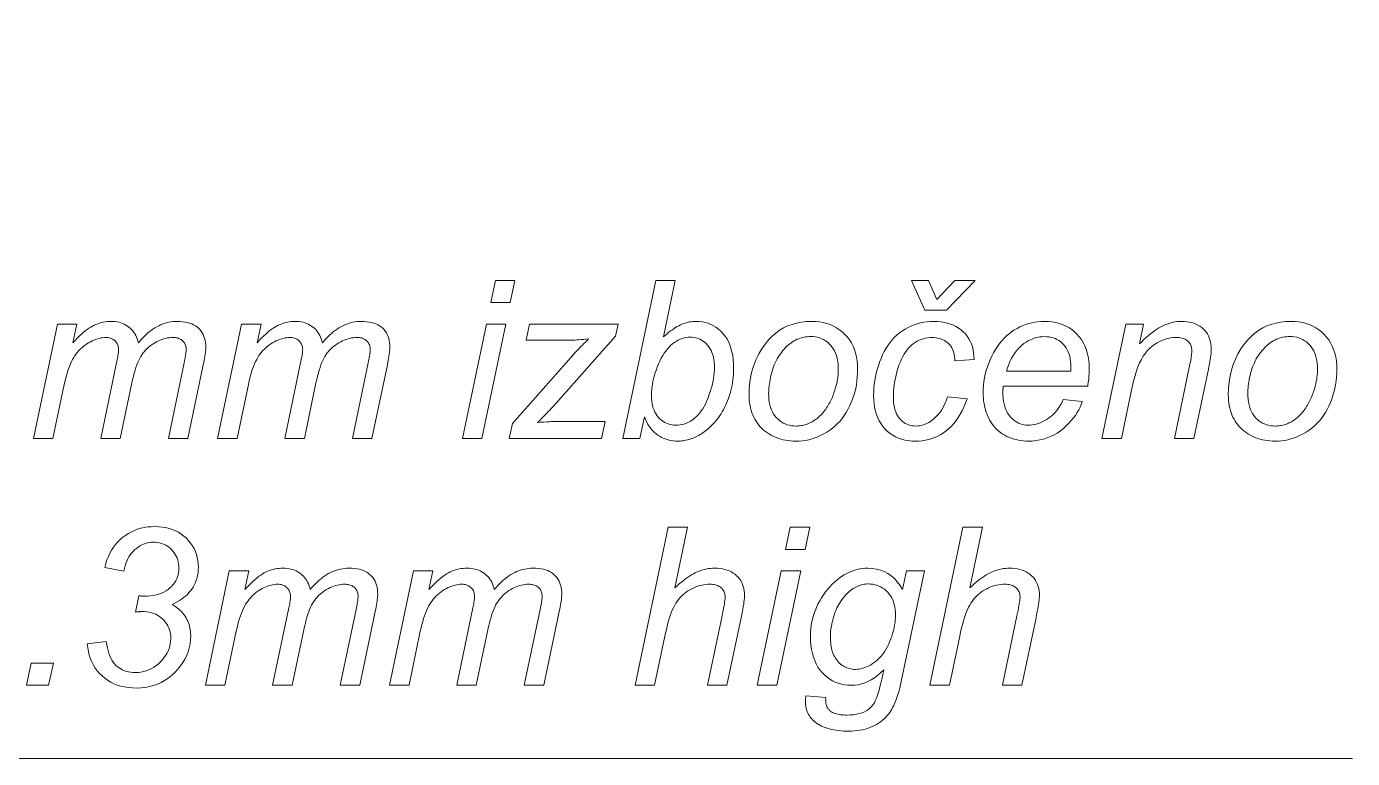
# Model space of a CAD drawing. Extents: x 0 to 420, y 0 to 594.
# Drawn here: x 201.84 to 226.99, y 226.23 to 240.11 of the extents above; entities that cross this region are included whole.
import ezdxf

# ---------------------------------------------------------------- set-up
doc = ezdxf.new("R2010")
doc.units = 0

msp = doc.modelspace()

# ---------------------------------------------------------------- linework, layer by layer
at = {"lineweight": 13}
msp.add_lwpolyline([(155.467, 299.383), (177.638, 226.227), (226.991, 226.227)], dxfattribs=at)
for points in [[(210.651, 234.877), (210.739, 235.297), (211.107, 235.297), (211.019, 234.877)], [(213.151, 232.297), (213.778, 235.297), (214.148, 235.297), (213.925, 234.225), (213.96, 234.256), (213.994, 234.285), (214.028, 234.313), (214.06, 234.339), (214.093, 234.362), (214.124, 234.384), (214.155, 234.404), (214.186, 234.422), (214.215, 234.438), (214.244, 234.453), (214.273, 234.465), (214.302, 234.477), (214.331, 234.487), (214.361, 234.495), (214.39, 234.503), (214.42, 234.509), (214.451, 234.513), (214.481, 234.517), (214.512, 234.519), (214.543, 234.519), (214.603, 234.517), (214.661, 234.51), (214.717, 234.499), (214.771, 234.483), (214.823, 234.462), (214.872, 234.437), (214.92, 234.408), (214.966, 234.374), (215.01, 234.335), (215.051, 234.292), (215.09, 234.245), (215.125, 234.193), (215.155, 234.137), (215.182, 234.077), (215.204, 234.013), (215.222, 233.945), (215.237, 233.873), (215.247, 233.796), (215.253, 233.716), (215.255, 233.631), (215.254, 233.574), (215.252, 233.518), (215.248, 233.462), (215.242, 233.408), (215.235, 233.355), (215.226, 233.303), (215.215, 233.251), (215.203, 233.201), (215.189, 233.152), (215.173, 233.103), (215.156, 233.056), (215.139, 233.01), (215.121, 232.966), (215.102, 232.924), (215.082, 232.883), (215.061, 232.843), (215.04, 232.806), (215.017, 232.769), (214.994, 232.734), (214.971, 232.701), (214.946, 232.669), (214.922, 232.639), (214.897, 232.609), (214.873, 232.581), (214.848, 232.555), (214.823, 232.529), (214.798, 232.505), (214.772, 232.483), (214.747, 232.461), (214.721, 232.441), (214.695, 232.422), (214.669, 232.404), (214.643, 232.387), (214.617, 232.371), (214.591, 232.356), (214.564, 232.342), (214.537, 232.329), (214.511, 232.317), (214.484, 232.306), (214.457, 232.296), (214.43, 232.287), (214.403, 232.279), (214.377, 232.271), (214.351, 232.265), (214.324, 232.26), (214.299, 232.255), (214.273, 232.252), (214.247, 232.25), (214.222, 232.248), (214.197, 232.248), (214.155, 232.249), (214.113, 232.252), (214.073, 232.258), (214.033, 232.266), (213.995, 232.276), (213.958, 232.289), (213.921, 232.303), (213.886, 232.32), (213.852, 232.34), (213.819, 232.361), (213.786, 232.385), (213.756, 232.412), (213.727, 232.44), (213.699, 232.471), (213.673, 232.505), (213.648, 232.541), (213.624, 232.579), (213.602, 232.62), (213.582, 232.663), (213.563, 232.708), (213.477, 232.297)], [(219.833, 235.297), (219.291, 234.734), (218.881, 234.734), (218.63, 235.297), (218.953, 235.297), (219.108, 234.933), (219.448, 235.297)], [(201.976, 232.297), (202.43, 234.47), (202.801, 234.47), (202.725, 234.112), (202.766, 234.157), (202.806, 234.199), (202.845, 234.238), (202.883, 234.274), (202.921, 234.307), (202.957, 234.338), (202.993, 234.366), (203.028, 234.39), (203.061, 234.412), (203.094, 234.431), (203.127, 234.448), (203.161, 234.463), (203.195, 234.476), (203.229, 234.488), (203.264, 234.497), (203.3, 234.505), (203.336, 234.511), (203.372, 234.516), (203.41, 234.518), (203.447, 234.519), (203.487, 234.518), (203.526, 234.515), (203.563, 234.51), (203.599, 234.502), (203.633, 234.492), (203.667, 234.481), (203.698, 234.467), (203.729, 234.45), (203.758, 234.432), (203.786, 234.412), (203.812, 234.389), (203.837, 234.365), (203.859, 234.34), (203.88, 234.312), (203.899, 234.283), (203.916, 234.252), (203.931, 234.22), (203.944, 234.186), (203.956, 234.15), (203.965, 234.112), (203.998, 234.152), (204.032, 234.19), (204.066, 234.225), (204.101, 234.259), (204.135, 234.291), (204.17, 234.32), (204.206, 234.348), (204.242, 234.373), (204.278, 234.397), (204.314, 234.418), (204.351, 234.437), (204.388, 234.454), (204.426, 234.47), (204.464, 234.483), (204.502, 234.494), (204.541, 234.503), (204.58, 234.51), (204.62, 234.515), (204.66, 234.518), (204.7, 234.519), (204.753, 234.518), (204.803, 234.514), (204.851, 234.508), (204.896, 234.499), (204.938, 234.487), (204.977, 234.473), (205.014, 234.456), (205.048, 234.437), (205.079, 234.415), (205.108, 234.39), (205.134, 234.363), (205.157, 234.335), (205.177, 234.304), (205.195, 234.27), (205.21, 234.235), (205.222, 234.198), (205.232, 234.159), (205.239, 234.117), (205.243, 234.074), (205.244, 234.028), (205.244, 234.007), (205.242, 233.983), (205.24, 233.956), (205.237, 233.927), (205.232, 233.895), (205.227, 233.861), (205.221, 233.824), (205.214, 233.784), (205.206, 233.742), (205.197, 233.697), (204.904, 232.297), (204.534, 232.297), (204.833, 233.733), (204.84, 233.768), (204.847, 233.8), (204.853, 233.83), (204.858, 233.858), (204.862, 233.884), (204.865, 233.909), (204.868, 233.931), (204.87, 233.951), (204.871, 233.969), (204.872, 233.985), (204.871, 234.006), (204.869, 234.026), (204.866, 234.045), (204.861, 234.063), (204.855, 234.08), (204.847, 234.097), (204.839, 234.112), (204.828, 234.127), (204.817, 234.14), (204.804, 234.153), (204.79, 234.165), (204.775, 234.175), (204.759, 234.184), (204.741, 234.192), (204.723, 234.199), (204.703, 234.205), (204.683, 234.209), (204.661, 234.212), (204.638, 234.214), (204.614, 234.214), (204.581, 234.213), (204.547, 234.21), (204.514, 234.205), (204.48, 234.198), (204.447, 234.189), (204.413, 234.178), (204.379, 234.165), (204.345, 234.15), (204.311, 234.133), (204.276, 234.114), (204.243, 234.093), (204.211, 234.071), (204.18, 234.048), (204.151, 234.024), (204.124, 233.998), (204.098, 233.971), (204.073, 233.943), (204.05, 233.914), (204.029, 233.883), (204.009, 233.851), (203.99, 233.817), (203.972, 233.779), (203.954, 233.738), (203.937, 233.693), (203.92, 233.645), (203.903, 233.593), (203.887, 233.538), (203.872, 233.479), (203.857, 233.417), (203.842, 233.351), (203.621, 232.297), (203.251, 232.297), (203.558, 233.764), (203.564, 233.793), (203.57, 233.82), (203.575, 233.846), (203.579, 233.87), (203.582, 233.892), (203.585, 233.912), (203.588, 233.931), (203.589, 233.948), (203.59, 233.963), (203.591, 233.977), (203.59, 233.998), (203.588, 234.018), (203.585, 234.037), (203.58, 234.056), (203.574, 234.073), (203.567, 234.09), (203.558, 234.106), (203.548, 234.121), (203.537, 234.135), (203.524, 234.149), (203.51, 234.161), (203.496, 234.172), (203.481, 234.182), (203.465, 234.191), (203.448, 234.198), (203.43, 234.204), (203.411, 234.208), (203.392, 234.212), (203.372, 234.214), (203.351, 234.214), (203.32, 234.213), (203.288, 234.21), (203.255, 234.205), (203.223, 234.198), (203.19, 234.189), (203.157, 234.178), (203.123, 234.165), (203.089, 234.15), (203.055, 234.133), (203.021, 234.114), (202.987, 234.093), (202.954, 234.071), (202.923, 234.047), (202.893, 234.021), (202.864, 233.994), (202.836, 233.965), (202.81, 233.935), (202.785, 233.903), (202.762, 233.87), (202.739, 233.835), (202.718, 233.797), (202.698, 233.757), (202.678, 233.714), (202.659, 233.667), (202.641, 233.618), (202.623, 233.565), (202.607, 233.509), (202.591, 233.451), (202.576, 233.389), (202.561, 233.324), (202.346, 232.297)], [(205.467, 232.297), (205.922, 234.47), (206.292, 234.47), (206.216, 234.112), (206.257, 234.157), (206.297, 234.199), (206.336, 234.238), (206.374, 234.274), (206.412, 234.307), (206.448, 234.338), (206.484, 234.366), (206.519, 234.39), (206.553, 234.412), (206.586, 234.431), (206.618, 234.448), (206.652, 234.463), (206.686, 234.476), (206.72, 234.488), (206.755, 234.497), (206.791, 234.505), (206.827, 234.511), (206.864, 234.516), (206.901, 234.518), (206.939, 234.519), (206.978, 234.518), (207.017, 234.515), (207.054, 234.51), (207.09, 234.502), (207.125, 234.492), (207.158, 234.481), (207.19, 234.467), (207.22, 234.45), (207.249, 234.432), (207.277, 234.412), (207.304, 234.389), (207.328, 234.365), (207.351, 234.34), (207.371, 234.312), (207.39, 234.283), (207.407, 234.252), (207.422, 234.22), (207.435, 234.186), (207.447, 234.15), (207.456, 234.112), (207.49, 234.152), (207.523, 234.19), (207.557, 234.225), (207.592, 234.259), (207.626, 234.291), (207.661, 234.32), (207.697, 234.348), (207.733, 234.373), (207.769, 234.397), (207.805, 234.418), (207.842, 234.437), (207.879, 234.454), (207.917, 234.47), (207.955, 234.483), (207.993, 234.494), (208.032, 234.503), (208.071, 234.51), (208.111, 234.515), (208.151, 234.518), (208.191, 234.519), (208.244, 234.518), (208.294, 234.514), (208.342, 234.508), (208.387, 234.499), (208.429, 234.487), (208.469, 234.473), (208.505, 234.456), (208.539, 234.437), (208.571, 234.415), (208.599, 234.39), (208.625, 234.363), (208.648, 234.335), (208.669, 234.304), (208.686, 234.27), (208.701, 234.235), (208.714, 234.198), (208.723, 234.159), (208.73, 234.117), (208.734, 234.074), (208.735, 234.028), (208.735, 234.007), (208.733, 233.983), (208.731, 233.956), (208.728, 233.927), (208.724, 233.895), (208.718, 233.861), (208.712, 233.824), (208.705, 233.784), (208.697, 233.742), (208.688, 233.697), (208.396, 232.297), (208.025, 232.297), (208.324, 233.733), (208.331, 233.768), (208.338, 233.8), (208.344, 233.83), (208.349, 233.858), (208.353, 233.884), (208.357, 233.909), (208.359, 233.931), (208.361, 233.951), (208.362, 233.969), (208.363, 233.985), (208.362, 234.006), (208.36, 234.026), (208.357, 234.045), (208.352, 234.063), (208.346, 234.08), (208.339, 234.097), (208.33, 234.112), (208.32, 234.127), (208.308, 234.14), (208.295, 234.153), (208.281, 234.165), (208.266, 234.175), (208.25, 234.184), (208.232, 234.192), (208.214, 234.199), (208.194, 234.205), (208.174, 234.209), (208.152, 234.212), (208.129, 234.214), (208.105, 234.214), (208.072, 234.213), (208.038, 234.21), (208.005, 234.205), (207.971, 234.198), (207.938, 234.189), (207.904, 234.178), (207.87, 234.165), (207.836, 234.15), (207.802, 234.133), (207.767, 234.114), (207.734, 234.093), (207.702, 234.071), (207.671, 234.048), (207.642, 234.024), (207.615, 233.998), (207.589, 233.971), (207.564, 233.943), (207.541, 233.914), (207.52, 233.883), (207.5, 233.851), (207.482, 233.817), (207.463, 233.779), (207.445, 233.738), (207.428, 233.693), (207.411, 233.645), (207.395, 233.593), (207.379, 233.538), (207.363, 233.479), (207.348, 233.417), (207.334, 233.351), (207.113, 232.297), (206.742, 232.297), (207.049, 233.764), (207.055, 233.793), (207.061, 233.82), (207.066, 233.846), (207.07, 233.87), (207.074, 233.892), (207.077, 233.912), (207.079, 233.931), (207.081, 233.948), (207.081, 233.963), (207.082, 233.977), (207.081, 233.998), (207.079, 234.018), (207.076, 234.037), (207.071, 234.056), (207.065, 234.073), (207.058, 234.09), (207.049, 234.106), (207.039, 234.121), (207.028, 234.135), (207.015, 234.149), (207.002, 234.161), (206.987, 234.172), (206.972, 234.182), (206.956, 234.191), (206.939, 234.198), (206.921, 234.204), (206.903, 234.208), (206.883, 234.212), (206.863, 234.214), (206.842, 234.214), (206.811, 234.213), (206.779, 234.21), (206.746, 234.205), (206.714, 234.198), (206.681, 234.189), (206.648, 234.178), (206.614, 234.165), (206.58, 234.15), (206.546, 234.133), (206.512, 234.114), (206.478, 234.093), (206.445, 234.071), (206.414, 234.047), (206.384, 234.021), (206.355, 233.994), (206.328, 233.965), (206.301, 233.935), (206.276, 233.903), (206.253, 233.87), (206.231, 233.835), (206.209, 233.797), (206.189, 233.757), (206.169, 233.714), (206.15, 233.667), (206.132, 233.618), (206.114, 233.565), (206.098, 233.509), (206.082, 233.451), (206.067, 233.389), (206.052, 233.324), (205.838, 232.297)], [(210.11, 232.297), (210.565, 234.47), (210.935, 234.47), (210.481, 232.297)], [(210.999, 232.297), (211.058, 232.583), (212.226, 233.899), (212.252, 233.927), (212.277, 233.955), (212.304, 233.984), (212.331, 234.012), (212.358, 234.041), (212.387, 234.07), (212.415, 234.099), (212.444, 234.128), (212.474, 234.158), (212.505, 234.188), (212.453, 234.183), (212.405, 234.178), (212.36, 234.174), (212.317, 234.171), (212.278, 234.168), (212.242, 234.165), (212.208, 234.164), (212.178, 234.162), (212.151, 234.161), (212.126, 234.161), (211.318, 234.161), (211.383, 234.47), (213.063, 234.47), (213.014, 234.237), (211.836, 232.913), (211.815, 232.889), (211.792, 232.864), (211.767, 232.838), (211.74, 232.809), (211.711, 232.779), (211.68, 232.748), (211.647, 232.714), (211.612, 232.679), (211.576, 232.642), (211.537, 232.604), (211.597, 232.607), (211.653, 232.61), (211.705, 232.613), (211.753, 232.616), (211.797, 232.618), (211.838, 232.619), (211.874, 232.621), (211.907, 232.622), (211.936, 232.622), (211.96, 232.622), (212.816, 232.622), (212.748, 232.297)], [(215.548, 233.122), (215.551, 233.247), (215.563, 233.367), (215.581, 233.484), (215.608, 233.596), (215.641, 233.703), (215.683, 233.806), (215.731, 233.905), (215.787, 234), (215.851, 234.09), (215.922, 234.175), (215.986, 234.241), (216.053, 234.299), (216.125, 234.351), (216.2, 234.395), (216.279, 234.433), (216.362, 234.464), (216.449, 234.488), (216.54, 234.505), (216.634, 234.516), (216.733, 234.519), (216.81, 234.517), (216.884, 234.509), (216.955, 234.497), (217.022, 234.48), (217.087, 234.458), (217.149, 234.431), (217.208, 234.399), (217.264, 234.362), (217.316, 234.32), (217.366, 234.274), (217.412, 234.223), (217.452, 234.169), (217.489, 234.111), (217.52, 234.05), (217.546, 233.985), (217.568, 233.917), (217.585, 233.846), (217.597, 233.771), (217.604, 233.692), (217.606, 233.611), (217.605, 233.536), (217.6, 233.463), (217.593, 233.391), (217.582, 233.319), (217.569, 233.249), (217.552, 233.18), (217.532, 233.112), (217.509, 233.045), (217.484, 232.979), (217.455, 232.914), (217.423, 232.851), (217.389, 232.791), (217.353, 232.734), (217.313, 232.68), (217.272, 232.629), (217.227, 232.581), (217.18, 232.536), (217.131, 232.494), (217.079, 232.456), (217.024, 232.42), (216.968, 232.387), (216.911, 232.358), (216.854, 232.332), (216.796, 232.31), (216.737, 232.291), (216.678, 232.275), (216.619, 232.263), (216.558, 232.255), (216.497, 232.249), (216.436, 232.248), (216.386, 232.249), (216.336, 232.252), (216.288, 232.258), (216.24, 232.265), (216.194, 232.275), (216.148, 232.287), (216.103, 232.301), (216.059, 232.317), (216.016, 232.336), (215.974, 232.356), (215.934, 232.379), (215.895, 232.403), (215.859, 232.429), (215.824, 232.457), (215.791, 232.487), (215.76, 232.519), (215.732, 232.552), (215.705, 232.587), (215.68, 232.624), (215.657, 232.663), (215.636, 232.703), (215.618, 232.745), (215.601, 232.788), (215.587, 232.832), (215.575, 232.877), (215.565, 232.923), (215.558, 232.971), (215.552, 233.02), (215.549, 233.07)], [(219.313, 233.089), (219.683, 233.05), (219.654, 232.971), (219.623, 232.895), (219.589, 232.824), (219.553, 232.758), (219.515, 232.695), (219.474, 232.637), (219.431, 232.583), (219.385, 232.533), (219.338, 232.487), (219.287, 232.445), (219.235, 232.408), (219.182, 232.374), (219.127, 232.345), (219.071, 232.319), (219.013, 232.297), (218.954, 232.279), (218.893, 232.266), (218.831, 232.256), (218.768, 232.25), (218.703, 232.248), (218.634, 232.25), (218.567, 232.257), (218.503, 232.268), (218.441, 232.284), (218.383, 232.305), (218.327, 232.33), (218.273, 232.36), (218.223, 232.394), (218.175, 232.433), (218.129, 232.477), (218.087, 232.525), (218.05, 232.576), (218.017, 232.631), (217.988, 232.689), (217.964, 232.752), (217.944, 232.818), (217.929, 232.887), (217.918, 232.96), (217.911, 233.037), (217.909, 233.117), (217.911, 233.189), (217.915, 233.259), (217.922, 233.33), (217.932, 233.4), (217.945, 233.47), (217.96, 233.54), (217.978, 233.61), (218, 233.679), (218.024, 233.748), (218.05, 233.817), (218.08, 233.884), (218.112, 233.948), (218.146, 234.009), (218.183, 234.066), (218.222, 234.12), (218.264, 234.171), (218.308, 234.218), (218.354, 234.262), (218.403, 234.303), (218.455, 234.34), (218.508, 234.374), (218.563, 234.405), (218.619, 234.432), (218.677, 234.455), (218.736, 234.474), (218.797, 234.491), (218.859, 234.503), (218.923, 234.512), (218.988, 234.517), (219.055, 234.519), (219.124, 234.517), (219.189, 234.511), (219.252, 234.501), (219.312, 234.488), (219.369, 234.47), (219.423, 234.448), (219.474, 234.422), (219.522, 234.393), (219.567, 234.359), (219.61, 234.322), (219.649, 234.281), (219.683, 234.238), (219.714, 234.192), (219.741, 234.143), (219.763, 234.092), (219.782, 234.039), (219.796, 233.983), (219.806, 233.924), (219.812, 233.863), (219.814, 233.799), (219.45, 233.774), (219.449, 233.815), (219.445, 233.853), (219.439, 233.89), (219.43, 233.925), (219.419, 233.959), (219.406, 233.99), (219.391, 234.02), (219.373, 234.047), (219.353, 234.073), (219.33, 234.098), (219.306, 234.12), (219.28, 234.14), (219.253, 234.157), (219.224, 234.172), (219.194, 234.185), (219.162, 234.196), (219.129, 234.204), (219.094, 234.21), (219.058, 234.213), (219.02, 234.214), (218.976, 234.213), (218.934, 234.209), (218.892, 234.202), (218.851, 234.192), (218.812, 234.179), (218.774, 234.163), (218.737, 234.145), (218.702, 234.124), (218.667, 234.1), (218.634, 234.073), (218.602, 234.043), (218.571, 234.011), (218.542, 233.975), (218.514, 233.937), (218.488, 233.895), (218.463, 233.851), (218.439, 233.804), (218.417, 233.754), (218.396, 233.7), (218.377, 233.644), (218.359, 233.587), (218.343, 233.53), (218.329, 233.474), (218.317, 233.418), (218.307, 233.362), (218.299, 233.307), (218.292, 233.252), (218.287, 233.198), (218.285, 233.144), (218.284, 233.091), (218.285, 233.037), (218.289, 232.985), (218.295, 232.936), (218.303, 232.89), (218.314, 232.847), (218.328, 232.807), (218.344, 232.769), (218.362, 232.735), (218.383, 232.703), (218.406, 232.673), (218.432, 232.647), (218.458, 232.623), (218.485, 232.602), (218.514, 232.584), (218.544, 232.569), (218.574, 232.557), (218.606, 232.547), (218.64, 232.54), (218.674, 232.536), (218.709, 232.534), (218.745, 232.536), (218.781, 232.54), (218.816, 232.547), (218.851, 232.556), (218.886, 232.569), (218.92, 232.584), (218.954, 232.601), (218.988, 232.622), (219.021, 232.645), (219.054, 232.671), (219.086, 232.7), (219.117, 232.732), (219.147, 232.767), (219.175, 232.804), (219.201, 232.844), (219.226, 232.887), (219.25, 232.934), (219.273, 232.982), (219.294, 233.034)], [(221.505, 233.036), (221.865, 232.999), (221.847, 232.945), (221.826, 232.893), (221.8, 232.84), (221.77, 232.789), (221.737, 232.737), (221.699, 232.687), (221.657, 232.637), (221.611, 232.587), (221.562, 232.538), (221.508, 232.489), (221.451, 232.443), (221.392, 232.402), (221.331, 232.366), (221.267, 232.335), (221.202, 232.308), (221.134, 232.286), (221.064, 232.27), (220.992, 232.257), (220.918, 232.25), (220.842, 232.248), (220.794, 232.249), (220.747, 232.252), (220.7, 232.258), (220.655, 232.266), (220.61, 232.276), (220.566, 232.288), (220.523, 232.302), (220.481, 232.319), (220.439, 232.338), (220.399, 232.359), (220.359, 232.383), (220.322, 232.408), (220.286, 232.435), (220.253, 232.465), (220.221, 232.496), (220.191, 232.53), (220.164, 232.565), (220.138, 232.603), (220.114, 232.642), (220.092, 232.684), (220.072, 232.727), (220.054, 232.771), (220.038, 232.817), (220.024, 232.863), (220.013, 232.911), (220.003, 232.96), (219.996, 233.011), (219.991, 233.062), (219.987, 233.115), (219.986, 233.169), (219.988, 233.24), (219.993, 233.31), (220.001, 233.38), (220.013, 233.45), (220.027, 233.519), (220.046, 233.588), (220.067, 233.657), (220.092, 233.725), (220.12, 233.792), (220.151, 233.859), (220.185, 233.924), (220.221, 233.986), (220.259, 234.045), (220.298, 234.099), (220.34, 234.151), (220.384, 234.199), (220.429, 234.243), (220.477, 234.285), (220.526, 234.322), (220.578, 234.357), (220.631, 234.387), (220.684, 234.415), (220.739, 234.44), (220.794, 234.461), (220.85, 234.479), (220.908, 234.493), (220.965, 234.505), (221.024, 234.513), (221.084, 234.518), (221.145, 234.519), (221.221, 234.517), (221.294, 234.51), (221.364, 234.498), (221.431, 234.481), (221.494, 234.459), (221.555, 234.432), (221.612, 234.401), (221.666, 234.365), (221.718, 234.324), (221.766, 234.278), (221.81, 234.228), (221.849, 234.174), (221.884, 234.117), (221.914, 234.056), (221.94, 233.992), (221.961, 233.925), (221.977, 233.853), (221.989, 233.779), (221.996, 233.701), (221.998, 233.619), (221.998, 233.587), (221.997, 233.555), (221.995, 233.522), (221.993, 233.49), (221.991, 233.457), (221.988, 233.424), (221.984, 233.391), (221.98, 233.358), (221.975, 233.325), (221.969, 233.291), (220.369, 233.291), (220.367, 233.279), (220.366, 233.267), (220.365, 233.254), (220.364, 233.243), (220.363, 233.231), (220.362, 233.22), (220.362, 233.209), (220.361, 233.198), (220.361, 233.187), (220.361, 233.177), (220.362, 233.117), (220.366, 233.061), (220.373, 233.007), (220.383, 232.956), (220.396, 232.908), (220.411, 232.863), (220.429, 232.821), (220.451, 232.781), (220.474, 232.745), (220.501, 232.711), (220.53, 232.681), (220.56, 232.653), (220.591, 232.629), (220.623, 232.608), (220.657, 232.591), (220.692, 232.576), (220.728, 232.565), (220.765, 232.557), (220.804, 232.552), (220.844, 232.551), (220.882, 232.552), (220.92, 232.556), (220.957, 232.562), (220.995, 232.571), (221.033, 232.582), (221.07, 232.596), (221.107, 232.612), (221.144, 232.631), (221.181, 232.652), (221.218, 232.675), (221.254, 232.702), (221.289, 232.73), (221.321, 232.76), (221.352, 232.793), (221.382, 232.828), (221.41, 232.865), (221.436, 232.904), (221.461, 232.946), (221.483, 232.99)], [(222.239, 232.297), (222.694, 234.47), (223.029, 234.47), (222.949, 234.092), (222.993, 234.135), (223.036, 234.176), (223.078, 234.215), (223.12, 234.251), (223.161, 234.284), (223.202, 234.316), (223.242, 234.345), (223.281, 234.371), (223.32, 234.395), (223.359, 234.417), (223.397, 234.436), (223.435, 234.454), (223.474, 234.469), (223.512, 234.482), (223.551, 234.494), (223.59, 234.503), (223.629, 234.51), (223.668, 234.515), (223.708, 234.518), (223.748, 234.519), (223.799, 234.518), (223.849, 234.514), (223.896, 234.506), (223.941, 234.496), (223.983, 234.483), (224.023, 234.468), (224.061, 234.449), (224.097, 234.428), (224.131, 234.403), (224.162, 234.376), (224.191, 234.346), (224.216, 234.315), (224.239, 234.281), (224.258, 234.246), (224.275, 234.209), (224.288, 234.169), (224.299, 234.128), (224.306, 234.085), (224.311, 234.04), (224.312, 233.993), (224.312, 233.968), (224.31, 233.939), (224.308, 233.908), (224.304, 233.874), (224.299, 233.838), (224.293, 233.798), (224.286, 233.756), (224.278, 233.711), (224.269, 233.663), (224.259, 233.613), (223.983, 232.297), (223.613, 232.297), (223.901, 233.674), (223.909, 233.713), (223.917, 233.75), (223.923, 233.785), (223.929, 233.818), (223.933, 233.849), (223.937, 233.877), (223.94, 233.904), (223.942, 233.928), (223.944, 233.951), (223.944, 233.971), (223.943, 233.992), (223.941, 234.013), (223.937, 234.032), (223.932, 234.051), (223.925, 234.069), (223.917, 234.086), (223.907, 234.103), (223.896, 234.118), (223.884, 234.133), (223.869, 234.147), (223.854, 234.16), (223.837, 234.171), (223.819, 234.181), (223.799, 234.19), (223.778, 234.197), (223.756, 234.204), (223.732, 234.208), (223.707, 234.212), (223.681, 234.214), (223.653, 234.214), (223.597, 234.212), (223.542, 234.206), (223.488, 234.196), (223.436, 234.182), (223.385, 234.163), (223.335, 234.141), (223.286, 234.114), (223.238, 234.083), (223.192, 234.049), (223.147, 234.01), (223.104, 233.966), (223.063, 233.916), (223.024, 233.861), (222.988, 233.799), (222.954, 233.732), (222.923, 233.659), (222.894, 233.58), (222.867, 233.495), (222.843, 233.404), (222.821, 233.308), (222.61, 232.297)], [(224.636, 233.122), (224.639, 233.247), (224.651, 233.367), (224.669, 233.484), (224.696, 233.596), (224.729, 233.703), (224.771, 233.806), (224.819, 233.905), (224.875, 234), (224.939, 234.09), (225.01, 234.175), (225.074, 234.241), (225.141, 234.299), (225.213, 234.351), (225.288, 234.395), (225.367, 234.433), (225.45, 234.464), (225.537, 234.488), (225.628, 234.505), (225.722, 234.516), (225.821, 234.519), (225.898, 234.517), (225.972, 234.509), (226.043, 234.497), (226.11, 234.48), (226.175, 234.458), (226.237, 234.431), (226.296, 234.399), (226.352, 234.362), (226.404, 234.32), (226.454, 234.274), (226.5, 234.223), (226.54, 234.169), (226.577, 234.111), (226.608, 234.05), (226.634, 233.985), (226.656, 233.917), (226.673, 233.846), (226.685, 233.771), (226.692, 233.692), (226.694, 233.611), (226.693, 233.536), (226.688, 233.463), (226.681, 233.391), (226.67, 233.319), (226.656, 233.249), (226.64, 233.18), (226.62, 233.112), (226.597, 233.045), (226.572, 232.979), (226.543, 232.914), (226.511, 232.851), (226.477, 232.791), (226.441, 232.734), (226.401, 232.68), (226.36, 232.629), (226.315, 232.581), (226.268, 232.536), (226.219, 232.494), (226.167, 232.456), (226.112, 232.42), (226.056, 232.387), (225.999, 232.358), (225.942, 232.332), (225.884, 232.31), (225.825, 232.291), (225.766, 232.275), (225.707, 232.263), (225.646, 232.255), (225.585, 232.249), (225.524, 232.248), (225.474, 232.249), (225.424, 232.252), (225.376, 232.258), (225.328, 232.265), (225.282, 232.275), (225.236, 232.287), (225.191, 232.301), (225.147, 232.317), (225.104, 232.336), (225.062, 232.356), (225.022, 232.379), (224.983, 232.403), (224.947, 232.429), (224.912, 232.457), (224.879, 232.487), (224.848, 232.519), (224.82, 232.552), (224.793, 232.587), (224.768, 232.624), (224.745, 232.663), (224.724, 232.703), (224.706, 232.745), (224.689, 232.788), (224.675, 232.832), (224.663, 232.877), (224.653, 232.923), (224.646, 232.971), (224.64, 233.02), (224.637, 233.07)], [(213.7, 233.189), (213.698, 233.12), (213.699, 233.065), (213.703, 233.014), (213.71, 232.965), (213.719, 232.918), (213.731, 232.874), (213.746, 232.833), (213.763, 232.795), (213.783, 232.759), (213.806, 232.726), (213.831, 232.696), (213.858, 232.668), (213.887, 232.644), (213.916, 232.622), (213.948, 232.603), (213.98, 232.587), (214.014, 232.574), (214.049, 232.564), (214.086, 232.556), (214.123, 232.552), (214.162, 232.551), (214.201, 232.552), (214.239, 232.556), (214.276, 232.563), (214.313, 232.572), (214.349, 232.585), (214.384, 232.6), (214.419, 232.617), (214.453, 232.638), (214.487, 232.661), (214.519, 232.687), (214.551, 232.715), (214.582, 232.747), (214.612, 232.782), (214.64, 232.82), (214.668, 232.861), (214.694, 232.905), (214.719, 232.952), (214.742, 233.002), (214.765, 233.055), (214.786, 233.111), (214.806, 233.169), (214.824, 233.225), (214.84, 233.28), (214.853, 233.335), (214.865, 233.389), (214.874, 233.441), (214.881, 233.493), (214.887, 233.544), (214.89, 233.594), (214.891, 233.643), (214.889, 233.697), (214.886, 233.748), (214.879, 233.797), (214.87, 233.843), (214.858, 233.887), (214.843, 233.928), (214.826, 233.967), (214.806, 234.004), (214.784, 234.038), (214.759, 234.069), (214.732, 234.098), (214.704, 234.124), (214.674, 234.146), (214.643, 234.166), (214.611, 234.183), (214.578, 234.196), (214.543, 234.207), (214.508, 234.214), (214.471, 234.219), (214.432, 234.22), (214.393, 234.219), (214.354, 234.214), (214.315, 234.207), (214.277, 234.196), (214.24, 234.182), (214.204, 234.165), (214.168, 234.145), (214.133, 234.122), (214.098, 234.095), (214.064, 234.066), (214.031, 234.033), (213.999, 233.997), (213.968, 233.958), (213.939, 233.916), (213.91, 233.87), (213.883, 233.821), (213.856, 233.768), (213.831, 233.712), (213.807, 233.653), (213.784, 233.59), (213.768, 233.543), (213.754, 233.498), (213.741, 233.454), (213.73, 233.411), (213.721, 233.37), (213.713, 233.331), (213.707, 233.293), (213.703, 233.257), (213.701, 233.222)], [(215.918, 233.158), (215.92, 233.098), (215.924, 233.042), (215.931, 232.988), (215.942, 232.937), (215.955, 232.889), (215.971, 232.843), (215.99, 232.801), (216.012, 232.762), (216.037, 232.726), (216.065, 232.693), (216.096, 232.663), (216.128, 232.636), (216.161, 232.612), (216.196, 232.591), (216.233, 232.574), (216.271, 232.56), (216.311, 232.549), (216.352, 232.541), (216.395, 232.536), (216.44, 232.534), (216.464, 232.535), (216.487, 232.536), (216.511, 232.539), (216.535, 232.542), (216.558, 232.546), (216.582, 232.552), (216.605, 232.558), (216.629, 232.565), (216.652, 232.573), (216.675, 232.582), (216.698, 232.592), (216.721, 232.604), (216.744, 232.616), (216.766, 232.629), (216.788, 232.643), (216.809, 232.658), (216.831, 232.674), (216.851, 232.691), (216.872, 232.71), (216.892, 232.729), (216.912, 232.749), (216.931, 232.769), (216.95, 232.79), (216.968, 232.812), (216.985, 232.834), (217.002, 232.856), (217.018, 232.88), (217.034, 232.904), (217.049, 232.928), (217.063, 232.953), (217.077, 232.978), (217.09, 233.004), (217.103, 233.03), (217.115, 233.057), (217.127, 233.083), (217.138, 233.111), (217.148, 233.138), (217.158, 233.167), (217.168, 233.195), (217.177, 233.224), (217.189, 233.264), (217.199, 233.304), (217.209, 233.344), (217.217, 233.383), (217.224, 233.422), (217.23, 233.461), (217.234, 233.499), (217.238, 233.538), (217.239, 233.575), (217.24, 233.613), (217.239, 233.67), (217.234, 233.725), (217.227, 233.778), (217.216, 233.827), (217.203, 233.874), (217.187, 233.919), (217.167, 233.961), (217.145, 234), (217.12, 234.036), (217.092, 234.07), (217.061, 234.101), (217.029, 234.129), (216.996, 234.153), (216.961, 234.174), (216.924, 234.192), (216.886, 234.207), (216.846, 234.218), (216.805, 234.226), (216.762, 234.231), (216.718, 234.233), (216.684, 234.232), (216.65, 234.229), (216.617, 234.225), (216.584, 234.219), (216.552, 234.212), (216.521, 234.203), (216.49, 234.192), (216.46, 234.18), (216.43, 234.166), (216.401, 234.15), (216.373, 234.133), (216.345, 234.114), (216.318, 234.093), (216.291, 234.071), (216.265, 234.048), (216.239, 234.023), (216.214, 233.996), (216.19, 233.968), (216.166, 233.939), (216.142, 233.907), (216.12, 233.875), (216.098, 233.841), (216.078, 233.807), (216.06, 233.771), (216.042, 233.735), (216.026, 233.697), (216.01, 233.658), (215.996, 233.619), (215.984, 233.578), (215.972, 233.536), (215.962, 233.494), (215.953, 233.453), (215.945, 233.413), (215.938, 233.374), (215.932, 233.336), (215.927, 233.298), (215.923, 233.262), (215.92, 233.227), (215.919, 233.192)], [(220.428, 233.574), (221.648, 233.574), (221.648, 233.585), (221.649, 233.595), (221.649, 233.605), (221.649, 233.614), (221.65, 233.623), (221.65, 233.631), (221.65, 233.638), (221.65, 233.645), (221.65, 233.65), (221.65, 233.656), (221.649, 233.71), (221.644, 233.762), (221.637, 233.811), (221.628, 233.858), (221.615, 233.901), (221.6, 233.943), (221.582, 233.982), (221.561, 234.018), (221.537, 234.051), (221.511, 234.082), (221.482, 234.111), (221.452, 234.136), (221.42, 234.158), (221.387, 234.177), (221.352, 234.194), (221.315, 234.207), (221.277, 234.217), (221.237, 234.225), (221.196, 234.229), (221.153, 234.231), (221.106, 234.229), (221.059, 234.224), (221.014, 234.216), (220.97, 234.205), (220.926, 234.19), (220.883, 234.172), (220.841, 234.15), (220.8, 234.126), (220.759, 234.098), (220.72, 234.067), (220.682, 234.033), (220.646, 233.995), (220.612, 233.954), (220.579, 233.91), (220.549, 233.862), (220.521, 233.811), (220.495, 233.757), (220.471, 233.699), (220.449, 233.638)], [(225.006, 233.158), (225.008, 233.098), (225.012, 233.042), (225.019, 232.988), (225.03, 232.937), (225.043, 232.889), (225.059, 232.843), (225.078, 232.801), (225.1, 232.762), (225.125, 232.726), (225.153, 232.693), (225.184, 232.663), (225.216, 232.636), (225.249, 232.612), (225.284, 232.591), (225.321, 232.574), (225.359, 232.56), (225.399, 232.549), (225.44, 232.541), (225.483, 232.536), (225.528, 232.534), (225.552, 232.535), (225.575, 232.536), (225.599, 232.539), (225.623, 232.542), (225.646, 232.546), (225.67, 232.552), (225.693, 232.558), (225.717, 232.565), (225.74, 232.573), (225.763, 232.582), (225.786, 232.592), (225.809, 232.604), (225.832, 232.616), (225.854, 232.629), (225.876, 232.643), (225.897, 232.658), (225.919, 232.674), (225.939, 232.691), (225.96, 232.71), (225.98, 232.729), (226, 232.749), (226.019, 232.769), (226.038, 232.79), (226.056, 232.812), (226.073, 232.834), (226.09, 232.856), (226.106, 232.88), (226.122, 232.904), (226.137, 232.928), (226.151, 232.953), (226.165, 232.978), (226.178, 233.004), (226.191, 233.03), (226.203, 233.057), (226.215, 233.083), (226.226, 233.111), (226.236, 233.138), (226.246, 233.167), (226.256, 233.195), (226.265, 233.224), (226.277, 233.264), (226.287, 233.304), (226.297, 233.344), (226.305, 233.383), (226.312, 233.422), (226.318, 233.461), (226.322, 233.499), (226.326, 233.538), (226.327, 233.575), (226.328, 233.613), (226.327, 233.67), (226.322, 233.725), (226.315, 233.778), (226.304, 233.827), (226.291, 233.874), (226.275, 233.919), (226.255, 233.961), (226.233, 234), (226.208, 234.036), (226.18, 234.07), (226.149, 234.101), (226.117, 234.129), (226.084, 234.153), (226.049, 234.174), (226.012, 234.192), (225.974, 234.207), (225.934, 234.218), (225.893, 234.226), (225.85, 234.231), (225.806, 234.233), (225.772, 234.232), (225.738, 234.229), (225.705, 234.225), (225.672, 234.219), (225.64, 234.212), (225.609, 234.203), (225.578, 234.192), (225.548, 234.18), (225.518, 234.166), (225.489, 234.15), (225.461, 234.133), (225.433, 234.114), (225.406, 234.093), (225.379, 234.071), (225.353, 234.048), (225.327, 234.023), (225.302, 233.996), (225.278, 233.968), (225.254, 233.939), (225.23, 233.907), (225.208, 233.875), (225.186, 233.841), (225.166, 233.807), (225.147, 233.771), (225.13, 233.735), (225.114, 233.697), (225.098, 233.658), (225.084, 233.619), (225.072, 233.578), (225.06, 233.536), (225.05, 233.494), (225.041, 233.453), (225.033, 233.413), (225.026, 233.374), (225.02, 233.336), (225.015, 233.298), (225.011, 233.262), (225.008, 233.227), (225.007, 233.192)], [(202.997, 228.401), (203.357, 228.446), (203.367, 228.384), (203.378, 228.327), (203.391, 228.273), (203.406, 228.222), (203.423, 228.175), (203.442, 228.132), (203.463, 228.092), (203.486, 228.056), (203.511, 228.023), (203.538, 227.994), (203.567, 227.968), (203.598, 227.945), (203.63, 227.925), (203.665, 227.907), (203.7, 227.892), (203.738, 227.88), (203.777, 227.871), (203.818, 227.864), (203.861, 227.86), (203.906, 227.858), (203.96, 227.86), (204.013, 227.866), (204.064, 227.876), (204.113, 227.89), (204.161, 227.907), (204.208, 227.929), (204.253, 227.955), (204.297, 227.984), (204.339, 228.017), (204.38, 228.055), (204.417, 228.095), (204.451, 228.136), (204.481, 228.178), (204.507, 228.221), (204.529, 228.266), (204.547, 228.311), (204.561, 228.358), (204.571, 228.406), (204.577, 228.455), (204.579, 228.505), (204.578, 228.548), (204.573, 228.59), (204.566, 228.631), (204.555, 228.669), (204.542, 228.707), (204.525, 228.743), (204.506, 228.777), (204.483, 228.809), (204.458, 228.841), (204.43, 228.87), (204.399, 228.898), (204.366, 228.922), (204.331, 228.944), (204.294, 228.963), (204.255, 228.978), (204.214, 228.991), (204.17, 229.001), (204.125, 229.009), (204.078, 229.013), (204.029, 229.014), (204.022, 229.014), (204.015, 229.014), (204.006, 229.014), (203.996, 229.013), (203.985, 229.012), (203.972, 229.012), (203.958, 229.01), (203.943, 229.009), (203.927, 229.008), (203.91, 229.006), (203.973, 229.315), (203.984, 229.314), (203.994, 229.312), (204.005, 229.311), (204.015, 229.31), (204.026, 229.309), (204.036, 229.308), (204.046, 229.308), (204.056, 229.307), (204.066, 229.307), (204.076, 229.307), (204.138, 229.309), (204.197, 229.313), (204.253, 229.321), (204.306, 229.332), (204.356, 229.346), (204.404, 229.363), (204.448, 229.383), (204.49, 229.406), (204.528, 229.432), (204.564, 229.462), (204.596, 229.493), (204.625, 229.526), (204.651, 229.561), (204.673, 229.597), (204.692, 229.634), (204.707, 229.672), (204.719, 229.713), (204.728, 229.754), (204.733, 229.797), (204.735, 229.841), (204.733, 229.882), (204.729, 229.921), (204.722, 229.959), (204.712, 229.996), (204.7, 230.032), (204.684, 230.066), (204.666, 230.098), (204.645, 230.13), (204.621, 230.16), (204.594, 230.189), (204.566, 230.216), (204.536, 230.24), (204.505, 230.261), (204.472, 230.279), (204.439, 230.295), (204.404, 230.308), (204.368, 230.318), (204.33, 230.325), (204.292, 230.329), (204.252, 230.33), (204.212, 230.329), (204.174, 230.325), (204.136, 230.317), (204.099, 230.307), (204.063, 230.294), (204.028, 230.278), (203.993, 230.26), (203.96, 230.238), (203.927, 230.213), (203.895, 230.186), (203.864, 230.156), (203.836, 230.124), (203.81, 230.089), (203.786, 230.051), (203.764, 230.012), (203.745, 229.97), (203.728, 229.925), (203.714, 229.879), (203.701, 229.829), (203.691, 229.778), (203.327, 229.851), (203.346, 229.924), (203.369, 229.993), (203.396, 230.059), (203.425, 230.121), (203.458, 230.18), (203.494, 230.236), (203.534, 230.288), (203.577, 230.337), (203.623, 230.382), (203.673, 230.424), (203.725, 230.463), (203.779, 230.497), (203.834, 230.528), (203.892, 230.554), (203.952, 230.576), (204.013, 230.595), (204.077, 230.609), (204.142, 230.619), (204.209, 230.625), (204.278, 230.627), (204.351, 230.625), (204.42, 230.618), (204.487, 230.607), (204.551, 230.591), (204.612, 230.571), (204.67, 230.547), (204.725, 230.518), (204.778, 230.484), (204.828, 230.446), (204.875, 230.404), (204.918, 230.358), (204.957, 230.311), (204.991, 230.261), (205.021, 230.209), (205.046, 230.155), (205.066, 230.099), (205.082, 230.042), (205.094, 229.982), (205.101, 229.92), (205.103, 229.856), (205.102, 229.809), (205.098, 229.763), (205.092, 229.719), (205.083, 229.675), (205.072, 229.633), (205.058, 229.592), (205.042, 229.553), (205.024, 229.514), (205.003, 229.477), (204.979, 229.441), (204.953, 229.406), (204.925, 229.373), (204.894, 229.34), (204.86, 229.309), (204.824, 229.279), (204.786, 229.25), (204.745, 229.223), (204.702, 229.197), (204.656, 229.171), (204.608, 229.147), (204.642, 229.126), (204.675, 229.104), (204.705, 229.081), (204.734, 229.057), (204.761, 229.032), (204.787, 229.007), (204.811, 228.98), (204.832, 228.953), (204.852, 228.925), (204.871, 228.896), (204.887, 228.866), (204.902, 228.835), (204.915, 228.804), (204.926, 228.771), (204.936, 228.738), (204.944, 228.704), (204.95, 228.668), (204.954, 228.633), (204.957, 228.596), (204.958, 228.558), (204.955, 228.479), (204.946, 228.401), (204.93, 228.326), (204.909, 228.253), (204.882, 228.182), (204.849, 228.113), (204.81, 228.046), (204.764, 227.982), (204.713, 227.92), (204.656, 227.859), (204.594, 227.803), (204.53, 227.753), (204.464, 227.708), (204.396, 227.67), (204.325, 227.638), (204.251, 227.611), (204.176, 227.59), (204.098, 227.575), (204.017, 227.567), (203.934, 227.564), (203.855, 227.566), (203.778, 227.573), (203.704, 227.584), (203.634, 227.6), (203.566, 227.621), (203.502, 227.646), (203.441, 227.675), (203.383, 227.71), (203.328, 227.748), (203.277, 227.792), (203.229, 227.839), (203.185, 227.889), (203.146, 227.942), (203.112, 227.999), (203.081, 228.058), (203.056, 228.12), (203.034, 228.186), (203.018, 228.254), (203.005, 228.326)], [(213.385, 227.615), (214.011, 230.615), (214.381, 230.615), (214.142, 229.463), (214.183, 229.502), (214.223, 229.538), (214.263, 229.573), (214.303, 229.605), (214.341, 229.635), (214.38, 229.662), (214.417, 229.688), (214.454, 229.711), (214.491, 229.732), (214.527, 229.75), (214.562, 229.767), (214.598, 229.781), (214.634, 229.795), (214.671, 229.806), (214.707, 229.815), (214.744, 229.823), (214.781, 229.829), (214.818, 229.834), (214.855, 229.836), (214.893, 229.837), (214.946, 229.836), (214.996, 229.831), (215.044, 229.824), (215.09, 229.814), (215.133, 229.802), (215.174, 229.786), (215.212, 229.767), (215.248, 229.746), (215.281, 229.722), (215.312, 229.695), (215.341, 229.666), (215.366, 229.634), (215.389, 229.601), (215.408, 229.567), (215.424, 229.53), (215.438, 229.491), (215.448, 229.451), (215.456, 229.409), (215.46, 229.365), (215.462, 229.319), (215.461, 229.295), (215.459, 229.266), (215.456, 229.233), (215.451, 229.197), (215.445, 229.157), (215.438, 229.113), (215.43, 229.065), (215.42, 229.013), (215.409, 228.957), (215.396, 228.898), (215.128, 227.615), (214.758, 227.615), (215.034, 228.931), (215.045, 228.986), (215.055, 229.037), (215.064, 229.083), (215.072, 229.126), (215.079, 229.164), (215.084, 229.198), (215.088, 229.227), (215.091, 229.253), (215.093, 229.274), (215.093, 229.291), (215.093, 229.312), (215.09, 229.332), (215.087, 229.351), (215.082, 229.37), (215.075, 229.387), (215.067, 229.404), (215.057, 229.421), (215.046, 229.436), (215.034, 229.451), (215.02, 229.465), (215.004, 229.478), (214.988, 229.489), (214.97, 229.499), (214.95, 229.508), (214.93, 229.515), (214.908, 229.521), (214.885, 229.526), (214.86, 229.53), (214.834, 229.532), (214.807, 229.532), (214.767, 229.531), (214.727, 229.528), (214.688, 229.523), (214.649, 229.515), (214.611, 229.506), (214.573, 229.494), (214.535, 229.481), (214.498, 229.465), (214.461, 229.447), (214.424, 229.427), (214.389, 229.405), (214.355, 229.382), (214.322, 229.357), (214.291, 229.33), (214.262, 229.302), (214.234, 229.272), (214.208, 229.241), (214.183, 229.208), (214.16, 229.174), (214.139, 229.138), (214.118, 229.099), (214.098, 229.056), (214.078, 229.008), (214.059, 228.956), (214.04, 228.899), (214.021, 228.838), (214.003, 228.772), (213.985, 228.702), (213.967, 228.627), (213.949, 228.548), (213.755, 227.615)], [(216.241, 230.195), (216.329, 230.615), (216.698, 230.615), (216.61, 230.195)], [(218.977, 227.615), (219.604, 230.615), (219.974, 230.615), (219.735, 229.463), (219.776, 229.502), (219.816, 229.538), (219.856, 229.573), (219.895, 229.605), (219.934, 229.635), (219.972, 229.662), (220.01, 229.688), (220.047, 229.711), (220.083, 229.732), (220.119, 229.75), (220.155, 229.767), (220.191, 229.781), (220.227, 229.795), (220.263, 229.806), (220.3, 229.815), (220.337, 229.823), (220.374, 229.829), (220.411, 229.834), (220.448, 229.836), (220.486, 229.837), (220.538, 229.836), (220.589, 229.831), (220.637, 229.824), (220.682, 229.814), (220.726, 229.802), (220.766, 229.786), (220.805, 229.767), (220.841, 229.746), (220.874, 229.722), (220.905, 229.695), (220.934, 229.666), (220.959, 229.634), (220.981, 229.601), (221.001, 229.567), (221.017, 229.53), (221.031, 229.491), (221.041, 229.451), (221.049, 229.409), (221.053, 229.365), (221.055, 229.319), (221.054, 229.295), (221.052, 229.266), (221.049, 229.233), (221.044, 229.197), (221.038, 229.157), (221.031, 229.113), (221.022, 229.065), (221.013, 229.013), (221.001, 228.957), (220.989, 228.898), (220.721, 227.615), (220.351, 227.615), (220.627, 228.931), (220.638, 228.986), (220.648, 229.037), (220.657, 229.083), (220.665, 229.126), (220.671, 229.164), (220.677, 229.198), (220.681, 229.227), (220.684, 229.253), (220.686, 229.274), (220.686, 229.291), (220.685, 229.312), (220.683, 229.332), (220.68, 229.351), (220.674, 229.37), (220.668, 229.387), (220.66, 229.404), (220.65, 229.421), (220.639, 229.436), (220.626, 229.451), (220.613, 229.465), (220.597, 229.478), (220.58, 229.489), (220.562, 229.499), (220.543, 229.508), (220.522, 229.515), (220.501, 229.521), (220.477, 229.526), (220.453, 229.53), (220.427, 229.532), (220.4, 229.532), (220.36, 229.531), (220.32, 229.528), (220.281, 229.523), (220.242, 229.515), (220.204, 229.506), (220.166, 229.494), (220.128, 229.481), (220.091, 229.465), (220.054, 229.447), (220.017, 229.427), (219.981, 229.405), (219.947, 229.382), (219.915, 229.357), (219.884, 229.33), (219.855, 229.302), (219.827, 229.272), (219.801, 229.241), (219.776, 229.208), (219.753, 229.174), (219.732, 229.138), (219.711, 229.099), (219.691, 229.056), (219.671, 229.008), (219.652, 228.956), (219.633, 228.899), (219.614, 228.838), (219.595, 228.772), (219.577, 228.702), (219.56, 228.627), (219.542, 228.548), (219.348, 227.615)], [(205.236, 227.615), (205.69, 229.788), (206.061, 229.788), (205.985, 229.43), (206.026, 229.475), (206.066, 229.517), (206.105, 229.556), (206.143, 229.592), (206.181, 229.625), (206.217, 229.656), (206.253, 229.683), (206.287, 229.708), (206.321, 229.73), (206.354, 229.749), (206.387, 229.766), (206.421, 229.781), (206.454, 229.794), (206.489, 229.805), (206.524, 229.815), (206.559, 229.823), (206.596, 229.829), (206.632, 229.834), (206.67, 229.836), (206.707, 229.837), (206.747, 229.836), (206.786, 229.833), (206.823, 229.827), (206.859, 229.82), (206.893, 229.81), (206.926, 229.798), (206.958, 229.784), (206.989, 229.768), (207.018, 229.75), (207.046, 229.73), (207.072, 229.707), (207.097, 229.683), (207.119, 229.658), (207.14, 229.63), (207.159, 229.601), (207.176, 229.57), (207.191, 229.538), (207.204, 229.503), (207.216, 229.468), (207.225, 229.43), (207.258, 229.47), (207.292, 229.508), (207.326, 229.543), (207.36, 229.577), (207.395, 229.609), (207.43, 229.638), (207.466, 229.666), (207.501, 229.691), (207.538, 229.715), (207.574, 229.736), (207.611, 229.755), (207.648, 229.772), (207.686, 229.787), (207.724, 229.801), (207.762, 229.812), (207.801, 229.821), (207.84, 229.828), (207.879, 229.833), (207.919, 229.836), (207.96, 229.837), (208.013, 229.836), (208.063, 229.832), (208.111, 229.826), (208.156, 229.816), (208.198, 229.805), (208.237, 229.791), (208.274, 229.774), (208.308, 229.755), (208.339, 229.733), (208.368, 229.708), (208.394, 229.681), (208.417, 229.652), (208.437, 229.621), (208.455, 229.588), (208.47, 229.553), (208.482, 229.516), (208.492, 229.477), (208.499, 229.435), (208.503, 229.392), (208.504, 229.346), (208.504, 229.325), (208.502, 229.301), (208.5, 229.274), (208.497, 229.245), (208.492, 229.213), (208.487, 229.179), (208.481, 229.141), (208.474, 229.102), (208.466, 229.059), (208.457, 229.014), (208.164, 227.615), (207.794, 227.615), (208.093, 229.051), (208.1, 229.086), (208.107, 229.118), (208.113, 229.148), (208.118, 229.176), (208.122, 229.202), (208.125, 229.226), (208.128, 229.249), (208.13, 229.269), (208.131, 229.287), (208.132, 229.303), (208.131, 229.324), (208.129, 229.344), (208.126, 229.363), (208.121, 229.381), (208.115, 229.398), (208.107, 229.415), (208.099, 229.43), (208.088, 229.444), (208.077, 229.458), (208.064, 229.471), (208.05, 229.482), (208.035, 229.493), (208.019, 229.502), (208.001, 229.51), (207.983, 229.517), (207.963, 229.522), (207.942, 229.527), (207.921, 229.53), (207.898, 229.532), (207.874, 229.532), (207.841, 229.531), (207.807, 229.528), (207.774, 229.523), (207.74, 229.516), (207.706, 229.507), (207.673, 229.496), (207.639, 229.483), (207.605, 229.468), (207.57, 229.451), (207.536, 229.432), (207.503, 229.411), (207.47, 229.389), (207.44, 229.366), (207.411, 229.342), (207.383, 229.316), (207.357, 229.289), (207.333, 229.261), (207.31, 229.232), (207.289, 229.201), (207.269, 229.169), (207.25, 229.135), (207.232, 229.097), (207.214, 229.056), (207.197, 229.011), (207.18, 228.963), (207.163, 228.911), (207.147, 228.855), (207.132, 228.797), (207.117, 228.734), (207.102, 228.669), (206.881, 227.615), (206.511, 227.615), (206.818, 229.082), (206.824, 229.111), (206.83, 229.138), (206.835, 229.164), (206.839, 229.188), (206.842, 229.21), (206.845, 229.23), (206.848, 229.249), (206.849, 229.266), (206.85, 229.281), (206.851, 229.295), (206.85, 229.316), (206.848, 229.336), (206.845, 229.355), (206.84, 229.373), (206.834, 229.391), (206.827, 229.408), (206.818, 229.424), (206.808, 229.439), (206.797, 229.453), (206.784, 229.467), (206.77, 229.479), (206.756, 229.49), (206.741, 229.5), (206.724, 229.509), (206.708, 229.516), (206.69, 229.522), (206.671, 229.526), (206.652, 229.53), (206.632, 229.532), (206.611, 229.532), (206.579, 229.531), (206.548, 229.528), (206.515, 229.523), (206.483, 229.516), (206.45, 229.507), (206.417, 229.496), (206.383, 229.483), (206.349, 229.468), (206.315, 229.451), (206.281, 229.432), (206.247, 229.411), (206.214, 229.389), (206.183, 229.365), (206.153, 229.339), (206.124, 229.312), (206.096, 229.283), (206.07, 229.253), (206.045, 229.221), (206.022, 229.188), (205.999, 229.153), (205.978, 229.115), (205.957, 229.075), (205.938, 229.031), (205.919, 228.985), (205.901, 228.935), (205.883, 228.883), (205.866, 228.827), (205.851, 228.769), (205.836, 228.707), (205.821, 228.642), (205.606, 227.615)], [(208.727, 227.615), (209.181, 229.788), (209.552, 229.788), (209.476, 229.43), (209.517, 229.475), (209.557, 229.517), (209.596, 229.556), (209.634, 229.592), (209.672, 229.625), (209.708, 229.656), (209.744, 229.683), (209.779, 229.708), (209.812, 229.73), (209.845, 229.749), (209.878, 229.766), (209.912, 229.781), (209.946, 229.794), (209.98, 229.805), (210.015, 229.815), (210.051, 229.823), (210.087, 229.829), (210.123, 229.834), (210.161, 229.836), (210.198, 229.837), (210.238, 229.836), (210.277, 229.833), (210.314, 229.827), (210.35, 229.82), (210.384, 229.81), (210.418, 229.798), (210.449, 229.784), (210.48, 229.768), (210.509, 229.75), (210.537, 229.73), (210.563, 229.707), (210.588, 229.683), (210.61, 229.658), (210.631, 229.63), (210.65, 229.601), (210.667, 229.57), (210.682, 229.538), (210.695, 229.503), (210.707, 229.468), (210.716, 229.43), (210.75, 229.47), (210.783, 229.508), (210.817, 229.543), (210.852, 229.577), (210.886, 229.609), (210.921, 229.638), (210.957, 229.666), (210.993, 229.691), (211.029, 229.715), (211.065, 229.736), (211.102, 229.755), (211.139, 229.772), (211.177, 229.787), (211.215, 229.801), (211.253, 229.812), (211.292, 229.821), (211.331, 229.828), (211.371, 229.833), (211.411, 229.836), (211.451, 229.837), (211.504, 229.836), (211.554, 229.832), (211.602, 229.826), (211.647, 229.816), (211.689, 229.805), (211.728, 229.791), (211.765, 229.774), (211.799, 229.755), (211.831, 229.733), (211.859, 229.708), (211.885, 229.681), (211.908, 229.652), (211.928, 229.621), (211.946, 229.588), (211.961, 229.553), (211.973, 229.516), (211.983, 229.477), (211.99, 229.435), (211.994, 229.392), (211.995, 229.346), (211.995, 229.325), (211.993, 229.301), (211.991, 229.274), (211.988, 229.245), (211.983, 229.213), (211.978, 229.179), (211.972, 229.141), (211.965, 229.102), (211.957, 229.059), (211.948, 229.014), (211.655, 227.615), (211.285, 227.615), (211.584, 229.051), (211.591, 229.086), (211.598, 229.118), (211.604, 229.148), (211.609, 229.176), (211.613, 229.202), (211.617, 229.226), (211.619, 229.249), (211.621, 229.269), (211.622, 229.287), (211.623, 229.303), (211.622, 229.324), (211.62, 229.344), (211.617, 229.363), (211.612, 229.381), (211.606, 229.398), (211.598, 229.415), (211.59, 229.43), (211.58, 229.444), (211.568, 229.458), (211.555, 229.471), (211.541, 229.482), (211.526, 229.493), (211.51, 229.502), (211.492, 229.51), (211.474, 229.517), (211.454, 229.522), (211.434, 229.527), (211.412, 229.53), (211.389, 229.532), (211.365, 229.532), (211.332, 229.531), (211.298, 229.528), (211.265, 229.523), (211.231, 229.516), (211.198, 229.507), (211.164, 229.496), (211.13, 229.483), (211.096, 229.468), (211.062, 229.451), (211.027, 229.432), (210.994, 229.411), (210.962, 229.389), (210.931, 229.366), (210.902, 229.342), (210.875, 229.316), (210.849, 229.289), (210.824, 229.261), (210.801, 229.232), (210.78, 229.201), (210.76, 229.169), (210.741, 229.135), (210.723, 229.097), (210.705, 229.056), (210.688, 229.011), (210.671, 228.963), (210.654, 228.911), (210.639, 228.855), (210.623, 228.797), (210.608, 228.734), (210.593, 228.669), (210.372, 227.615), (210.002, 227.615), (210.309, 229.082), (210.315, 229.111), (210.321, 229.138), (210.326, 229.164), (210.33, 229.188), (210.334, 229.21), (210.336, 229.23), (210.339, 229.249), (210.34, 229.266), (210.341, 229.281), (210.342, 229.295), (210.341, 229.316), (210.339, 229.336), (210.336, 229.355), (210.331, 229.373), (210.325, 229.391), (210.318, 229.408), (210.309, 229.424), (210.299, 229.439), (210.288, 229.453), (210.275, 229.467), (210.261, 229.479), (210.247, 229.49), (210.232, 229.5), (210.216, 229.509), (210.199, 229.516), (210.181, 229.522), (210.163, 229.526), (210.143, 229.53), (210.123, 229.532), (210.102, 229.532), (210.071, 229.531), (210.039, 229.528), (210.006, 229.523), (209.974, 229.516), (209.941, 229.507), (209.908, 229.496), (209.874, 229.483), (209.84, 229.468), (209.806, 229.451), (209.772, 229.432), (209.738, 229.411), (209.705, 229.389), (209.674, 229.365), (209.644, 229.339), (209.615, 229.312), (209.587, 229.283), (209.561, 229.253), (209.536, 229.221), (209.513, 229.188), (209.49, 229.153), (209.469, 229.115), (209.449, 229.075), (209.429, 229.031), (209.41, 228.985), (209.392, 228.935), (209.374, 228.883), (209.358, 228.827), (209.342, 228.769), (209.327, 228.707), (209.312, 228.642), (209.098, 227.615)], [(215.701, 227.615), (216.155, 229.788), (216.526, 229.788), (216.072, 227.615)], [(216.626, 227.418), (217.001, 227.383), (217, 227.359), (217.001, 227.335), (217.002, 227.313), (217.004, 227.292), (217.006, 227.272), (217.01, 227.254), (217.014, 227.237), (217.019, 227.221), (217.025, 227.207), (217.031, 227.193), (217.039, 227.181), (217.047, 227.169), (217.056, 227.158), (217.066, 227.147), (217.076, 227.137), (217.088, 227.127), (217.1, 227.118), (217.113, 227.11), (217.127, 227.102), (217.142, 227.095), (217.162, 227.086), (217.184, 227.079), (217.207, 227.072), (217.232, 227.066), (217.257, 227.061), (217.284, 227.057), (217.311, 227.054), (217.34, 227.052), (217.37, 227.05), (217.402, 227.05), (217.467, 227.052), (217.528, 227.057), (217.586, 227.066), (217.64, 227.078), (217.69, 227.093), (217.737, 227.113), (217.779, 227.135), (217.818, 227.161), (217.853, 227.191), (217.885, 227.224), (217.904, 227.25), (217.923, 227.282), (217.941, 227.319), (217.959, 227.361), (217.977, 227.409), (217.995, 227.463), (218.012, 227.522), (218.029, 227.586), (218.046, 227.656), (218.063, 227.731), (218.1, 227.907), (218.041, 227.852), (217.983, 227.802), (217.923, 227.758), (217.863, 227.72), (217.802, 227.688), (217.74, 227.662), (217.678, 227.641), (217.614, 227.626), (217.55, 227.618), (217.486, 227.615), (217.421, 227.617), (217.358, 227.624), (217.298, 227.637), (217.239, 227.654), (217.183, 227.675), (217.129, 227.702), (217.077, 227.734), (217.027, 227.77), (216.98, 227.811), (216.934, 227.857), (216.892, 227.908), (216.854, 227.962), (216.821, 228.021), (216.792, 228.083), (216.768, 228.15), (216.748, 228.221), (216.732, 228.296), (216.721, 228.374), (216.714, 228.457), (216.712, 228.544), (216.714, 228.616), (216.719, 228.688), (216.728, 228.758), (216.74, 228.827), (216.756, 228.895), (216.775, 228.962), (216.798, 229.028), (216.824, 229.092), (216.854, 229.155), (216.887, 229.217), (216.923, 229.277), (216.96, 229.334), (216.998, 229.388), (217.038, 229.439), (217.079, 229.486), (217.121, 229.531), (217.165, 229.573), (217.21, 229.612), (217.256, 229.648), (217.303, 229.681), (217.352, 229.71), (217.401, 229.737), (217.45, 229.76), (217.499, 229.781), (217.549, 229.798), (217.598, 229.812), (217.649, 229.823), (217.699, 229.831), (217.75, 229.836), (217.801, 229.837), (217.884, 229.833), (217.964, 229.821), (218.04, 229.801), (218.111, 229.772), (218.179, 229.736), (218.243, 229.691), (218.303, 229.639), (218.359, 229.578), (218.411, 229.509), (218.46, 229.432), (218.533, 229.788), (218.873, 229.788), (218.435, 227.69), (218.42, 227.623), (218.405, 227.558), (218.388, 227.497), (218.371, 227.438), (218.352, 227.383), (218.333, 227.33), (218.313, 227.281), (218.292, 227.235), (218.27, 227.191), (218.247, 227.151), (218.223, 227.113), (218.197, 227.077), (218.169, 227.043), (218.139, 227.01), (218.107, 226.98), (218.074, 226.95), (218.039, 226.923), (218.002, 226.897), (217.963, 226.874), (217.923, 226.851), (217.88, 226.831), (217.837, 226.813), (217.792, 226.797), (217.746, 226.783), (217.699, 226.772), (217.65, 226.762), (217.6, 226.755), (217.549, 226.749), (217.496, 226.746), (217.443, 226.745), (217.391, 226.746), (217.341, 226.748), (217.292, 226.751), (217.245, 226.756), (217.199, 226.762), (217.154, 226.769), (217.112, 226.778), (217.07, 226.788), (217.03, 226.8), (216.991, 226.813), (216.955, 226.827), (216.92, 226.842), (216.887, 226.859), (216.855, 226.877), (216.826, 226.896), (216.799, 226.916), (216.774, 226.938), (216.75, 226.961), (216.729, 226.985), (216.709, 227.01), (216.691, 227.036), (216.676, 227.064), (216.662, 227.091), (216.649, 227.12), (216.639, 227.149), (216.631, 227.18), (216.624, 227.211), (216.62, 227.242), (216.617, 227.275), (216.616, 227.308), (216.616, 227.318), (216.616, 227.329), (216.617, 227.339), (216.618, 227.35), (216.618, 227.361), (216.62, 227.372), (216.621, 227.383), (216.622, 227.395), (216.624, 227.407)], [(217.089, 228.577), (217.089, 228.533), (217.09, 228.492), (217.092, 228.453), (217.096, 228.416), (217.099, 228.381), (217.104, 228.349), (217.11, 228.318), (217.116, 228.29), (217.123, 228.265), (217.132, 228.241), (217.144, 228.21), (217.158, 228.181), (217.173, 228.153), (217.189, 228.127), (217.206, 228.102), (217.224, 228.079), (217.243, 228.057), (217.263, 228.037), (217.284, 228.018), (217.307, 228), (217.33, 227.985), (217.353, 227.971), (217.377, 227.958), (217.402, 227.947), (217.427, 227.938), (217.452, 227.931), (217.478, 227.925), (217.505, 227.921), (217.532, 227.918), (217.559, 227.918), (217.596, 227.919), (217.632, 227.923), (217.668, 227.929), (217.705, 227.938), (217.741, 227.95), (217.777, 227.964), (217.813, 227.98), (217.849, 227.999), (217.885, 228.021), (217.922, 228.046), (217.957, 228.072), (217.991, 228.102), (218.023, 228.135), (218.055, 228.17), (218.084, 228.208), (218.113, 228.249), (218.14, 228.293), (218.166, 228.34), (218.19, 228.389), (218.213, 228.441), (218.234, 228.495), (218.253, 228.548), (218.27, 228.6), (218.285, 228.652), (218.297, 228.703), (218.307, 228.754), (218.315, 228.805), (218.32, 228.855), (218.324, 228.904), (218.325, 228.953), (218.323, 229.006), (218.319, 229.056), (218.311, 229.104), (218.301, 229.15), (218.288, 229.194), (218.271, 229.235), (218.252, 229.275), (218.23, 229.312), (218.204, 229.347), (218.176, 229.38), (218.146, 229.41), (218.114, 229.437), (218.081, 229.461), (218.046, 229.481), (218.01, 229.499), (217.973, 229.513), (217.934, 229.524), (217.894, 229.532), (217.852, 229.537), (217.809, 229.538), (217.782, 229.538), (217.755, 229.535), (217.729, 229.532), (217.702, 229.527), (217.676, 229.52), (217.65, 229.512), (217.624, 229.503), (217.598, 229.492), (217.572, 229.48), (217.547, 229.466), (217.522, 229.45), (217.497, 229.434), (217.472, 229.415), (217.448, 229.395), (217.424, 229.374), (217.401, 229.351), (217.378, 229.327), (217.355, 229.301), (217.333, 229.274), (217.311, 229.245), (217.289, 229.214), (217.269, 229.183), (217.25, 229.15), (217.232, 229.117), (217.214, 229.082), (217.198, 229.046), (217.183, 229.008), (217.17, 228.97), (217.157, 228.93), (217.145, 228.89), (217.134, 228.849), (217.125, 228.811), (217.116, 228.775), (217.109, 228.74), (217.103, 228.708), (217.098, 228.678), (217.094, 228.649), (217.091, 228.623), (217.089, 228.599)], [(201.845, 227.615), (201.933, 228.034), (202.353, 228.034), (202.263, 227.615)]]:
    msp.add_lwpolyline(points, close=True, dxfattribs=at)

doc.saveas('drawing.dxf')
